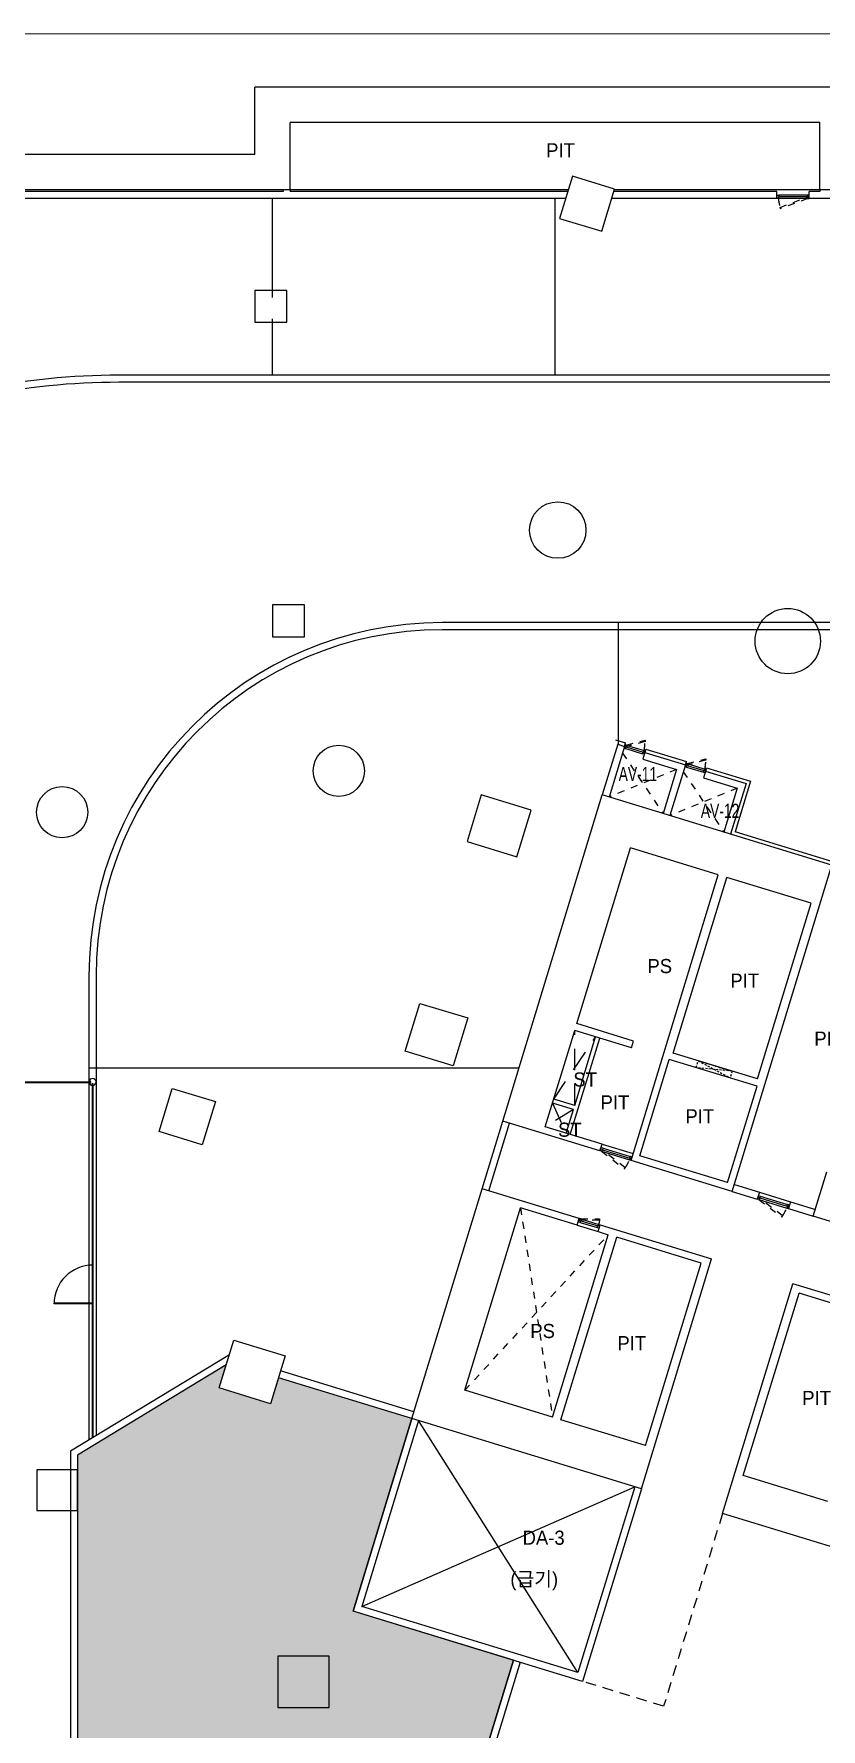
# Model space of a CAD drawing. Header units: millimetres. Extents: x -7718 to 414843, y 91724 to 341395.
# Drawn here: x 157143 to 179440, y 210399 to 258369 of the extents above; entities that cross this region are included whole.
import ezdxf
from ezdxf.enums import TextEntityAlignment as Align

# ---------------------------------------------------------------- set-up
doc = ezdxf.new("R2010")
doc.units = ezdxf.units.MM
doc.header["$LTSCALE"] = 200
doc.header["$MEASUREMENT"] = 0
doc.linetypes.add('HID', pattern=[5, 3, -2])
doc.linetypes.add('HIDDEN', pattern=[2, 1, -1])
for name, color, linetype in [('DOOR', 4, 'CONTINUOUS'), ('e-plan', 9, 'CONTINUOUS'), ('sol-252', 252, 'CONTINUOUS'), ('w1', 3, 'CONTINUOUS')]:
    doc.layers.add(name, color=color, linetype=linetype)
doc.styles.add('kiahn', font='HY울릉도L.TTF')

# ---------------------------------------------------------------- blocks, each defined once
blk = doc.blocks.new('asd600')
at = {"layer": 'DOOR'}
for p, q in [((-100, 50), (-100, 550)), ((-50, 50), (-50, 550)), ((0, 35), (0, 565))]:
    blk.add_line(p, q, dxfattribs=at)
for points in [[(0, 600), (-100, 600), (-100, 565), (-100, 565), (-100, 550), (-50, 550), (-50, 565), (0, 565)], [(0, 0), (-100, 0), (-100, 35), (-100, 35), (-100, 50), (-50, 50), (-50, 35), (0, 35)]]:
    blk.add_lwpolyline(points, close=True, dxfattribs=at)
at = {"layer": 'DOOR', "linetype": 'HIDDEN'}
blk.add_lwpolyline([(154, 537), (116, 549), (-37, 49), (0, 35), (154, 537)], dxfattribs=at)
blk.add_arc((0, 135), 430, 74.3641, 90, dxfattribs=at)

msp = doc.modelspace()

# ---------------------------------------------------------------- hatches: boundary and pattern name
at = {"layer": 'sol-252'}
msp.add_hatch(color=256, dxfattribs=at).paths.add_polyline_path([(169403, 204459), (169703, 204459), (169703, 209007), (170724, 212348), (166182, 213737), (167848, 219188), (164071, 220343), (163846, 219607), (162392, 220051), (162593, 220706), (158378, 218151), (158378, 207609), (146263, 207609), (146262, 204559), (153003, 204559), (153003, 199009), (169403, 199009)])

# ---------------------------------------------------------------- linework, layer by layer
at = {"layer": 'e-plan'}
for p, q in [((205010, 258363), (117315, 258369)), ((180403, 256859), (163403, 256859)), ((163403, 254959), (163403, 256859)), ((180403, 256859), (163403, 256859)), ((163403, 254959), (163403, 256859)), ((179403, 255859), (164403, 255859)), ((164403, 253959), (164403, 255859)), ((179403, 253959), (179403, 255859)), ((163403, 254959), (116967, 254959)), ((164403, 253959), (117509, 253959)), ((164203, 253909), (151053, 253909)), ((164203, 253959), (164203, 253909)), ((172278, 253959), (164403, 253959)), ((164403, 253959), (164403, 253909)), ((172263, 253909), (164403, 253909)), ((178183, 253909), (173570, 253909)), ((179403, 253959), (173585, 253959)), ((178183, 253709), (178183, 253909)), ((179043, 253809), (178243, 253809)), ((179403, 253909), (179103, 253909)), ((179103, 253709), (179103, 253909)), ((179403, 253959), (179403, 253909)), ((244153, 253959), (179403, 253959)), ((172201, 253709), (151053, 253709)), ((163903, 250909), (163903, 253709)), ((171903, 248709), (171903, 253709)), ((171903, 248709), (171903, 253709)), ((178183, 253709), (173509, 253709)), ((179058, 253709), (178228, 253709)), ((179043, 253759), (178243, 253759)), ((296783, 253709), (179103, 253709)), ((171903, 249946), (171903, 250627)), ((171903, 249946), (171903, 250627)), ((163903, 249946), (163903, 250309)), ((163903, 248709), (163903, 250309)), ((179803, 248709), (159553, 248709)), ((180003, 248509), (159553, 248509)), ((190853, 241709), (168703, 241709)), ((190853, 241509), (168703, 241509)), ((173703, 238260), (173703, 241709)), ((173681, 238266), (173243, 236832)), ((173872, 238208), (173434, 236773)), ((173615, 238391), (173902, 238304)), ((173681, 238266), (173872, 238208)), ((173887, 238256), (173858, 238160)), ((173858, 238160), (173891, 238150)), ((173872, 238208), (173902, 238304)), ((173921, 238246), (173887, 238256)), ((173891, 238150), (173906, 238145)), ((173906, 238198), (173921, 238246)), ((173920, 238193), (173906, 238198)), ((173906, 238145), (173920, 238193)), ((173906, 238145), (174384, 237999)), ((173920, 238193), (174398, 238047)), ((173921, 238246), (174427, 238091)), ((174384, 237999), (174398, 238047)), ((174398, 237995), (174384, 237999)), ((174446, 238033), (174388, 237841)), ((174398, 238047), (174413, 238043)), ((174432, 237985), (174398, 237995)), ((174413, 238043), (174427, 238091)), ((174427, 238091), (174461, 238080)), ((174432, 237985), (174461, 238080)), ((174461, 238080), (174432, 237985)), ((174446, 238033), (174476, 238128)), ((174446, 238033), (175594, 237682)), ((174476, 238128), (175623, 237777)), ((174388, 237841), (175344, 237549)), ((175344, 237549), (174964, 236306)), ((175594, 237682), (175155, 236247)), ((175608, 237729), (175579, 237634)), ((175579, 237634), (175613, 237624)), ((175594, 237682), (175623, 237777)), ((175642, 237719), (175608, 237729)), ((175613, 237624), (175627, 237619)), ((175627, 237671), (175642, 237719)), ((175642, 237667), (175627, 237671)), ((175627, 237619), (175642, 237667)), ((175627, 237619), (176105, 237473)), ((175642, 237719), (176149, 237564)), ((175642, 237667), (176120, 237521)), ((176105, 237473), (176120, 237521)), ((176120, 237469), (176105, 237473)), ((176168, 237506), (176109, 237315)), ((176120, 237521), (176134, 237516)), ((176153, 237458), (176120, 237469)), ((176134, 237516), (176149, 237564)), ((176149, 237564), (176182, 237554)), ((176153, 237458), (176182, 237554)), ((176182, 237554), (176153, 237458)), ((176168, 237506), (176197, 237602)), ((176168, 237506), (177315, 237155)), ((176197, 237602), (177440, 237222)), ((176109, 237315), (177065, 237023)), ((177065, 237023), (176685, 235779)), ((177315, 237155), (176877, 235721)), ((177440, 237222), (177002, 235787)), ((170421, 227604), (173243, 236832)), ((179746, 234844), (173243, 236832)), ((182070, 234238), (177002, 235787)), ((172519, 230361), (174039, 235334)), ((176526, 234573), (174039, 235334)), ((176924, 225615), (179746, 234844)), ((174055, 226493), (176526, 234573)), ((175245, 229527), (176765, 234500)), ((179156, 233769), (176765, 234500)), ((177635, 228797), (179156, 233769)), ((158703, 231709), (158703, 218582)), ((158903, 231709), (158903, 218703)), ((174126, 229870), (172519, 230361)), ((171627, 227444), (172461, 230169)), ((172335, 227228), (173168, 229953)), ((172460, 228047), (173054, 229988)), ((174067, 229678), (172461, 230169)), ((174067, 229678), (174126, 229870)), ((174067, 229678), (174126, 229870)), ((174067, 229678), (174126, 229870)), ((174305, 226625), (175138, 229351)), ((177625, 228591), (175138, 229351)), ((177635, 228797), (175245, 229527)), ((158703, 229109), (170881, 229109)), ((147951, 228719), (158754, 228719)), ((147951, 228699), (158754, 228699)), ((158754, 228724), (158704, 228724)), ((158704, 228694), (158754, 228694)), ((158754, 228694), (158754, 228724)), ((158818, 228660), (158788, 228660)), ((158788, 228660), (158788, 228610)), ((158793, 228660), (158793, 218636)), ((158813, 228660), (158813, 218648)), ((158818, 228610), (158818, 228660)), ((176791, 225865), (177625, 228591)), ((172425, 227932), (171832, 228113)), ((172460, 228047), (171867, 228228)), ((172220, 227263), (172425, 227932)), ((169837, 225691), (170421, 227604)), ((170028, 225633), (170613, 227545)), ((173175, 226762), (170421, 227604)), ((173234, 226953), (171627, 227444)), ((173175, 226762), (173234, 226953)), ((173175, 226762), (173234, 226953)), ((173175, 226762), (173234, 226953)), ((173234, 226953), (174114, 226684)), ((173234, 226953), (174114, 226684)), ((173234, 226953), (174114, 226684)), ((173218, 226748), (174012, 226506)), ((173247, 226792), (174012, 226558)), ((173262, 226840), (174027, 226606)), ((176924, 225615), (174055, 226493)), ((176791, 225865), (174305, 226625)), ((179219, 224914), (179604, 226171)), ((167848, 219188), (169837, 225691)), ((172591, 224849), (169837, 225691)), ((176924, 225615), (177632, 225399)), ((176983, 225807), (177690, 225590)), ((177690, 225590), (177632, 225399)), ((177690, 225590), (178570, 225321)), ((177718, 225477), (178483, 225243)), ((169347, 219985), (170926, 225149)), ((172532, 224658), (170926, 225149)), ((177675, 225386), (178469, 225143)), ((177704, 225429), (178469, 225196)), ((178570, 225321), (178512, 225130)), ((178512, 225130), (179219, 224914)), ((178570, 225321), (179278, 225105)), ((172532, 224658), (172591, 224849)), ((172532, 224658), (173125, 224476)), ((173125, 224476), (173184, 224668)), ((173184, 224668), (176339, 223703)), ((185722, 222926), (179219, 224914)), ((171833, 219225), (173412, 224389)), ((172072, 219152), (173651, 224316)), ((173125, 224476), (173412, 224389)), ((176042, 223585), (173651, 224316)), ((174351, 217200), (176339, 223703)), ((174463, 218421), (176042, 223585)), ((176646, 216498), (178635, 223001)), ((177236, 217573), (178815, 222737)), ((181503, 222124), (178635, 223001)), ((181206, 222006), (178815, 222737)), ((158813, 222448), (157714, 222448)), ((157714, 222428), (157714, 222448)), ((158813, 222428), (157714, 222428)), ((158813, 222428), (158813, 222448)), ((162680, 220993), (158178, 218263)), ((162593, 220706), (158378, 218151)), ((162593, 220706), (158378, 218151)), ((162392, 220051), (162593, 220706)), ((164071, 220343), (163846, 219607)), ((167848, 219188), (164071, 220343)), ((167848, 219188), (164071, 220343)), ((167907, 219379), (164129, 220534)), ((163846, 219607), (162392, 220051)), ((171833, 219225), (169347, 219985)), ((167848, 219188), (166182, 213737)), ((166182, 213737), (167848, 219188)), ((168040, 219130), (166432, 213870)), ((174351, 217200), (167848, 219188)), ((172552, 211999), (168040, 219130)), ((174463, 218421), (172072, 219152)), ((158178, 218263), (158178, 207809)), ((158378, 218151), (158378, 207609)), ((158378, 218151), (158378, 207609)), ((179627, 216842), (177236, 217573)), ((166432, 213870), (174160, 217258)), ((174160, 217258), (172552, 211999)), ((174351, 217200), (172685, 211749)), ((183149, 214510), (176646, 216498)), ((172685, 211749), (166182, 213737)), ((170724, 212348), (166182, 213737)), ((172552, 211999), (166432, 213870)), ((170724, 212348), (169703, 209007)), ((169703, 209007), (170724, 212348)), ((170915, 212290), (169903, 208977))]:
    msp.add_line(p, q, dxfattribs=at)
at = {"layer": 'e-plan', "ltscale": 0.5}
for p, q in [((164303, 251109), (163403, 251109)), ((163403, 251109), (163403, 250209)), ((164303, 250209), (164303, 251109)), ((163403, 250209), (164303, 250209)), ((164803, 242209), (163903, 242209)), ((163903, 242209), (163903, 241309)), ((164803, 241309), (164803, 242209)), ((163903, 241309), (164803, 241309))]:
    msp.add_line(p, q, dxfattribs=at)
at = {"layer": 'e-plan', "linetype": 'HIDDEN'}
for p, q in [((173814, 238017), (174964, 236306)), ((173921, 238246), (174453, 238382)), ((173923, 238206), (173921, 238246)), ((174454, 238342), (173923, 238206)), ((174453, 238382), (174454, 238342)), ((175344, 237549), (173434, 236773)), ((175535, 237490), (176685, 235779)), ((175642, 237719), (176174, 237855)), ((175645, 237679), (175642, 237719)), ((176175, 237815), (175645, 237679)), ((176174, 237855), (176175, 237815)), ((177065, 237023), (175155, 236247)), ((170926, 225149), (171833, 219225)), ((169347, 219985), (173412, 224389))]:
    msp.add_line(p, q, dxfattribs=at)
at = {"layer": 'e-plan', "linetype": 'HID'}
for p, q in [((171867, 228228), (173054, 229988)), ((172460, 228047), (172461, 230169)), ((172425, 227932), (171627, 227444)), ((171832, 228113), (172220, 227263))]:
    msp.add_line(p, q, dxfattribs=at)
at = {"layer": 'e-plan', "linetype": 'HID', "ltscale": 0.1}
for p, q in [((175903, 229117), (175962, 229308)), ((175962, 229308), (176860, 228825)), ((175962, 229308), (176918, 229016)), ((176918, 229016), (175903, 229117)), ((176860, 228825), (175903, 229117)), ((176918, 229016), (176860, 228825))]:
    msp.add_line(p, q, dxfattribs=at)
at = {"layer": 'e-plan', "linetype": 'HID', "ltscale": 0.5}
for p, q in [((176646, 216498), (174980, 211047)), ((174980, 211047), (172685, 211749))]:
    msp.add_line(p, q, dxfattribs=at)
at = {"layer": 'e-plan', "ltscale": 0.5}
for points in [[(172030, 253149), (173226, 252784), (173591, 253979), (172396, 254345)], [(161063, 228530), (162287, 228156), (161913, 226932), (160689, 227306)], [(157228, 217734), (157228, 216584), (158378, 216584), (158378, 217734)], [(164053, 211009), (165503, 211009), (165503, 212459), (164053, 212459)]]:
    msp.add_lwpolyline(points, close=True, dxfattribs=at)
at = {"layer": 'e-plan'}
for points in [[(178193, 253709), (178193, 253809), (178228, 253809), (178228, 253809), (178243, 253809), (178243, 253759), (178228, 253759), (178228, 253709)], [(179093, 253709), (179093, 253809), (179058, 253809), (179058, 253809), (179043, 253809), (179043, 253759), (179058, 253759), (179058, 253709)], [(173185, 226759), (173214, 226854), (173248, 226844), (173248, 226844), (173262, 226840), (173247, 226792), (173233, 226796), (173218, 226748)], [(174046, 226496), (174075, 226591), (174041, 226601), (174041, 226601), (174027, 226606), (174012, 226558), (174027, 226554), (174012, 226506)], [(177641, 225396), (177671, 225492), (177704, 225482), (177704, 225482), (177718, 225477), (177704, 225429), (177689, 225434), (177675, 225386)], [(178502, 225133), (178531, 225229), (178498, 225239), (178498, 225239), (178483, 225243), (178469, 225196), (178483, 225191), (178469, 225143)]]:
    msp.add_lwpolyline(points, close=True, dxfattribs=at)
at = {"layer": 'e-plan', "linetype": 'HIDDEN'}
for points in [[(178288, 253423), (178276, 253461), (179043, 253746), (179058, 253709), (178288, 253423)], [(173870, 226250), (173894, 226283), (173243, 226780), (173218, 226748), (173870, 226250)], [(178327, 224888), (178350, 224920), (177699, 225418), (177675, 225386), (178327, 224888)]]:
    msp.add_lwpolyline(points, dxfattribs=at)
at = {"layer": 'e-plan', "ltscale": 0.5}
for points in [[(169410, 235515), (170825, 235082), (171229, 236402), (169814, 236835), (169410, 235515)], [(168073, 230936), (169431, 230521), (169016, 229163), (167658, 229578), (168073, 230936)], [(163846, 219607), (162392, 220051), (162807, 221409), (164261, 220965), (163846, 219607)]]:
    msp.add_lwpolyline(points, dxfattribs=at)
at = {"layer": 'e-plan'}
msp.add_circle((171979, 244329), 800, dxfattribs=at)
at = {"layer": 'e-plan', "ltscale": 0.5}
for centre, radius in [((178495, 241186), 925), ((165778, 237514), 725), ((157943, 236344), 725)]:
    msp.add_circle(centre, radius, dxfattribs=at)
at = {"layer": 'e-plan', "linetype": 'HIDDEN'}
for centre, start, end in [((180207, 253966), 187.4052, 194.6585), ((172460, 238423), 350.4052, 357.6584), ((174181, 237897), 350.4052, 357.6584), ((172195, 227330), 328.3415, 335.5948), ((176651, 225968), 328.3415, 335.5948)]:
    msp.add_arc(centre, 1996, start, end, dxfattribs=at)
at = {"layer": 'e-plan'}
for centre, radius, start, end in [((159553, 228709), 20000, 90, 112.9272), ((159553, 228709), 19800, 90, 113.0443), ((168703, 231709), 10000, 90, 180), ((168703, 231709), 9800, 90, 180), ((158803, 228709), 100, 278.6378, 171.3635), ((158803, 228709), 100, 188.6174, 261.3839), ((158813, 222428), 1100, 90.0001, 180)]:
    msp.add_arc(centre, radius, start, end, dxfattribs=at)

# ---------------------------------------------------------------- block references
at = {"layer": 'w1', "xscale": -1, "rotation": 252.9999456284539}
msp.add_blockref('asd600', (172600, 224846), dxfattribs=at)

# ---------------------------------------------------------------- texts
at = {"layer": 'e-plan', "style": 'kiahn'}
for p in [(172060, 255075), (177275, 231579), (179654, 229937), (173600, 228133), (176003, 227739), (174077, 221319), (179312, 219768)]:
    msp.add_text('PIT', height=400, dxfattribs=at).set_placement(p, align=Align.MIDDLE)
at = {"layer": 'e-plan', "style": 'kiahn', "width": 0.75}
for s, p in [('AV-11', (174251, 237425)), ('AV-12', (176578, 236385))]:
    msp.add_text(s, height=400, dxfattribs=at).set_placement(p, align=Align.MIDDLE_CENTER)
at = {"layer": 'e-plan', "style": 'kiahn'}
for s, p in [('PS', (175218, 231791)), ('ST', (173091, 228581)), ('ST', (172657, 227160)), ('PS', (171901, 221464)), ('DA-3', (172177, 215614)), ('(급기)', (171990, 214445))]:
    msp.add_text(s, height=400, dxfattribs=at).set_placement(p, align=Align.RIGHT)

doc.saveas('drawing.dxf')
